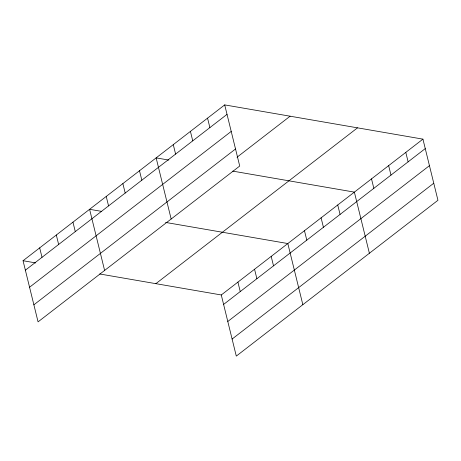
<?xml version="1.0" encoding="UTF-8"?>
<svg xmlns="http://www.w3.org/2000/svg" width="461" height="461" viewBox="0 0 461 461"><rect width="100%" height="100%" fill="white"/><g stroke="black" fill="none" stroke-linecap="round" stroke-linejoin="round"><path stroke-width="0.69" d="M224.703 104.901L239.72 166.035L38.067 321.859L23.05 260.724L224.703 104.901L422.933 139.141L437.95 200.276L236.297 356.099L221.28 294.965L422.933 139.141M25.372 270.186L227.025 114.363M29.562 287.238L231.215 131.414M33.878 304.807L235.531 148.984M237.04 157.218L290.119 116.201M155.864 283.665L357.517 127.841M223.608 304.427L425.255 148.603M227.792 321.478L429.445 165.655M232.108 339.048L433.761 183.224M168.801 160.071L156.141 157.881L171.158 219.015M232.788 171.123L354.371 192.122L369.388 253.256M101.553 211.369L89.595 209.306L104.612 270.44M165.545 222.421L287.825 243.541L302.842 304.675M23.05 260.724L35.71 262.914M99.697 273.967L221.28 294.965M405.795 152.384L408.118 161.846M388.652 165.632L390.98 175.094M371.514 178.874L373.836 188.336M337.734 204.978L340.062 214.44M321.098 217.834L323.426 227.29M304.462 230.684L306.79 240.146M271.189 256.397L273.517 265.859M254.553 269.253L256.881 278.715M207.559 118.149L209.888 127.611M237.916 282.109L240.244 291.571M190.422 131.391L192.744 140.853M173.284 144.639L175.606 154.101M139.504 170.737L141.827 180.199M122.868 183.593L125.19 193.055M106.232 196.449L108.554 205.911M72.959 222.162L75.281 231.618M56.323 235.012L58.645 244.474M39.686 247.868L42.009 257.33"/></g></svg>
